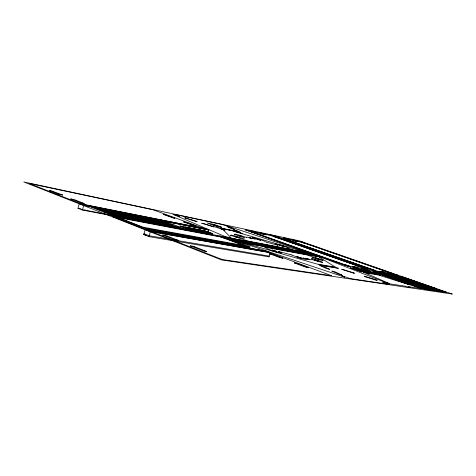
<?xml version="1.0" encoding="UTF-8"?>
<svg xmlns="http://www.w3.org/2000/svg" width="476" height="476" viewBox="0 0 476 476"><rect width="100%" height="100%" fill="white"/><g stroke="black" fill="none" stroke-linecap="round" stroke-linejoin="round"><path stroke-width="0.71" d="M77.969 208.262L79.319 203.532L204.692 228.54L208.863 230.081L207.703 233.954L82.425 210.047L77.969 208.262L80.89 208.821M82.425 210.047L83.782 205.287L79.319 203.532M143.728 234.579L145.222 229.497L265.548 251.013L270.261 252.75L268.994 256.856L148.893 236.643L143.728 234.579L145.192 234.829M148.893 236.643L150.398 231.538L270.261 252.75M311.816 258.48L312.197 257.534L312.964 257.76M62.618 195.059L58.268 194.047M204.204 251.144L191.197 246.205M162.679 234.989L167.082 235.953M192.75 246.205L194.613 246.741M187.484 227.843L202.288 230.711L205.394 231.824L190.626 228.986L187.484 227.861M308.478 267.72L305.8 267.203L295.239 263.27M174.513 214.367L222.405 224.565L228.361 226.534M252.322 238.643L250.787 238.333M52.134 191.102L61.898 194.761M302.07 242.349L303.825 242.849M294.329 262.925L297.5 263.615M284.386 238.857L289.224 239.874L283.488 237.655L293.936 240.785M256.457 238.922L260.64 240.249M279.739 257.54L282.899 258.23M389.178 284.374L350.033 278.555L341.673 275.675L342.024 275.872M173.014 217.901L163.917 214.616M306.984 258.486L311.114 259.908L311.375 259.396L312.095 259.616M185.152 217.806L186.247 218.103M389.85 272.944L398.085 275.348L397.555 275.128M241.302 233.466L242.177 233.615M296.953 256.623L301.552 258.093M238.94 235.43L240.005 235.721M165.148 214.753L174.228 218.014M201.812 223.22L203.371 223.458M233.323 229.622L236.792 230.61M266.614 242.183L278.162 245.313L275.086 243.837L281.506 245.342L285.255 246.586L290.776 249.24L248.341 241.112L230.348 235.293L231.259 235.061L234.745 235.894L241.915 238.143C242.647 238.881 246.134 237.798 243.801 237.542L234.222 234.305L235.067 234.085L238.411 234.9L246.366 237.345M278.049 251.316L290.818 254.69M382.799 282.209L383.62 282.209M291.99 255.082L299.6 258.111L306.568 259.658L303.152 258.046M226.796 225.797L308.228 252.583L303.878 251.727L241.344 233.49M250.775 238.339L249.525 237.964M242.736 236.631L241.344 236.441M277.335 236.697L278.882 237.03L269.452 234.597L374.874 271.748C393.015 276.139 367.032 268.898 374.541 270.642L277.353 236.715M314.493 259.783L315.517 260.039M357.054 267.03L363.581 269.297L369.923 270.886L363.2 268.268C360.838 267.5 366.907 269.083 364.872 268.315M196.665 221.62L195.6 221.322M387.892 272.992L389.903 273.48M356.851 268.024L353.091 266.941M253.779 232.395L245.313 229.878L347.284 266.209L350.812 266.971L344.612 264.823M256.677 232.687L254.41 231.931M387.303 282.875L388.232 283.077L364.574 272.724L378.45 275.063L419.148 287.766M388.273 272.653L390.124 272.992M419.047 287.718L422.105 288.724L408.545 286.695L410.538 287.599L409.497 287.456L405.296 286.201L390.391 283.964L387.321 282.887M246.336 237.322L246.996 237.042L249.495 237.946M296.102 240.951L297.048 241.237M311.715 258.456L319.711 261.015L322.668 262.187L322.555 262.645L312.22 259.664M254.208 232.472L252.012 231.764L252.506 231.985M288.331 239.297L289.319 239.601M295.453 240.547L297.583 241.249M428.102 289.807L429.388 290.003L417.88 286.07M431.577 290.33L419.398 286.308L431.536 290.295M439.247 291.479L427.305 287.54L439.205 291.443M443.4 292.103L444.572 292.276L433.475 288.504L443.346 292.091M446.571 292.579L434.862 288.724L446.524 292.538M412.99 285.303L425.36 289.396L413.037 285.344M421.189 286.588L433.315 290.592L421.266 286.635M429.019 287.807L440.907 291.728L429.066 287.849M432.339 288.325L431.125 288.141L442.293 291.919L432.416 288.349M435.397 288.361L407.611 283.982L402.601 282.214L430.667 286.713M204.228 251.114L206.727 251.518L194.642 246.77M429.697 286.373L401.577 281.851L396.621 280.102L425.014 284.743M192.738 246.229L190.251 245.789L191.179 246.199M424.057 284.41L395.604 279.745L390.701 278.014L419.415 282.792M418.469 282.458L389.695 277.657L384.834 275.943L413.87 280.858M269.22 256.118L149.166 235.733L143.996 233.668M363.682 272.183L365.276 272.456L353.775 268.518L363.652 272.177M368.204 272.95L355.887 268.863L368.18 272.921M378.105 274.634L366.038 270.636L378.081 274.598M412.93 280.531L383.84 275.592L379.033 273.896L408.372 278.948M289.283 239.595L290.485 239.833L289.997 239.654M297.018 241.231L298.172 241.475L297.738 241.296M242.349 242.855L344.779 277.181L342.179 275.925M407.444 278.621L378.045 273.551L373.285 271.867L402.928 277.05M180.529 226.088L187.722 228.813L212.183 233.52L204.906 230.854L179.642 225.874L187.99 228.944L212.808 233.698L204.323 230.652M352.109 268.202L350.473 267.917L362.046 271.891L352.169 268.214M358.232 269.273L370.489 273.343L358.267 269.315M362.45 270.011L360.897 269.737L372.25 273.623L362.48 270.017M266.144 251.268L146.846 229.973L150.178 231.288L269.178 252.387M390.992 273.147L392.194 273.385L305.175 243.23M344.434 264.787L250.929 231.788L252.601 232.133M357.06 267.054L353.21 266.34L360.6 269.243L354.043 267.607L348.462 265.632C337.924 262.883 353.882 267.679 345.873 265.049M383.495 271.802L380.294 271.213L387.315 273.938L371.583 269.523M223 229.706C223.125 229.218 228.397 231.009 221.608 228.551L232.835 230.806L241.981 233.579M231.592 240.35L280.459 249.507L275.604 247.746L226.493 238.458M321.621 257.224L281.048 249.62L276.199 247.859L317.004 255.576M242.48 242.879L247.901 243.956L316.742 263.972L335.58 267.179L319.467 257.266L322.865 257.867M225.451 238.071L274.61 247.389L269.809 245.646L220.418 236.203M316.058 255.243L275.205 247.502L270.404 245.759L311.488 253.613M231.979 239.892L275.616 248.234L232.728 240.166M206.804 233.656L81.336 209.422M127.038 218.186L128.449 218.46M131.965 219.133L133.357 219.4M139.575 220.59L140.932 220.846M149.642 222.518L150.963 222.768M166.808 225.802L168.218 226.07M181.939 228.7L183.278 228.956M191.816 230.586L193.113 230.836M194.398 231.08L195.678 231.33M199.492 232.056L200.747 232.294M84.811 210.095L86.204 210.356M290.89 254.696L292.014 255.059M390.142 272.974L390.766 273.153M383.519 271.784L395.467 275.372L388.327 272.683M205.281 228.789L80.956 204.02L83.83 205.15L207.97 229.783M83.782 205.287L208.863 230.081M322.954 257.885L389.053 283.839L383.739 282.25M242.028 233.484L242.32 233.609L234.668 230.896L214.86 226.826L224.981 230.271L223.369 230.003L231.038 237.75L225.457 236.691L173.014 214.367L178.244 215.884M173.038 217.889L174.918 218.27L174.442 218.079M52.122 191.108L49.462 190.543L50.069 190.805M165.136 214.759L163.262 214.355L163.768 214.575M256.701 232.681L258.022 232.954L257.575 232.788M253.803 232.389L256.362 232.937L250.572 230.634L262.55 234.246L265.239 234.811L259.456 232.532L277.175 237.417M294.846 241.052L297 241.505L291.288 239.315L301.546 242.391M295.447 240.559L294.376 240.315L294.805 240.499M222.738 229.652L221.602 229.313M266.542 242.177L262.776 240.511L253.779 237.839L252.286 237.673L255.35 239.136L249.109 237.465L252.328 238.631M294.751 241.046L294.007 240.82M364.36 276.413L365.265 276.788M341.798 269.351L342.66 269.714M314.6 259.979L315.404 260.318M318.206 260.967L317.456 260.646M315.374 258.123L316.153 258.444M318.849 259.075L318.123 258.771M428.013 289.789L417.868 286.082M304.42 243.034L304.896 243.165M303.866 242.956L302.064 242.361M232.788 230.795L220.876 228.331C227.748 231.068 222.988 228.879 221.34 229.218M237.482 232.407L241.772 233.395M353.418 272.754L354.471 273.129M375.945 279.805L377.182 280.459L376.165 280.197M383.829 282.601L382.805 282.232M304.313 243.057L301.611 242.421M241.844 236.292L242.76 236.614M239.499 235.864L238.607 235.56L238.958 235.459M238.274 237.351L239.22 237.685L237.738 237.512M235.822 236.911L234.894 236.596L236.37 236.756M179.143 215.878L179.993 216.175L178.375 215.937M185.473 218.157L184.623 217.865L185.152 217.824M196.326 221.257L197.189 221.548L196.695 221.602M202.687 223.536L201.812 223.238M213.48 226.618L214.361 226.939L212.843 226.713M177.59 240.088L178.5 240.469L174.567 239.714L163.601 235.37M163.565 235.358L162.679 235.019M237.542 232.472L232.907 230.884M71.323 199.152L70.68 198.879L74.72 199.753L83.58 203.258M83.645 203.276L84.353 203.555L80.384 202.728L71.424 199.182M304.319 243.004L300.088 241.51L303.17 242.254M61.987 194.791L62.63 195.035M307.669 267.381L308.484 267.702M295.108 263.228L294.364 262.948M269.951 253.91L269.238 253.637L271.992 254.172L282.018 257.897M282.149 257.938L282.863 258.206M316.356 258.224L317.962 258.73M316.26 258.474L317.873 258.98M179.018 215.848L174.513 214.39M186.336 218.139L196.201 221.221M203.46 223.494L213.361 226.588M313.083 257.808L323.043 260.687L323.144 260.259L320.294 259.14L305.979 254.725L264.347 247.056C269.684 250.073 275.598 252.322 281.697 253.059L278.454 251.483M185.598 218.186L195.511 221.286M202.812 223.571L212.754 226.677M240.1 235.757L241.725 236.263M239.618 235.894L241.249 236.405M315.624 260.08L317.284 260.604M315.517 260.348L317.189 260.872M342.738 269.422L353.311 272.73M365.217 276.455L375.838 279.781M342.774 269.737L353.4 273.063M365.372 276.812L376.046 280.156M383.995 282.637L389.19 284.35M236.465 236.798L238.149 237.322M235.947 236.941L237.637 237.47M286.998 238.833L286.57 238.678L289.884 239.618M266.298 234.632L266.792 234.811L264.46 234.24M391.403 274.009L392.016 274.236L390.034 273.771M263.139 233.775L262.698 233.621L264.983 234.168M388.493 273.23L387.898 273.016M254.285 231.895L253.791 231.711L256.195 232.3M383.186 272.546L383.805 272.778L380.312 271.79M380.193 271.754L379.598 271.54L381.663 272.016M365.657 269.44L366.288 269.678L364.08 269.166M362.474 268.595L361.855 268.363L364.086 268.88M356.244 267.768L356.881 268.012M352.96 266.905L352.335 266.667L354.65 267.203M306.187 258.498L305.544 258.254L306.984 258.498M184.028 222.078L183.486 221.875L186.723 222.631M194.946 225.672L195.523 225.898L192.703 225.297L184.182 222.125M390.564 273.26L392.081 273.676L391.236 273.325M304.789 243.23L389.511 272.772M389.951 273.504L391.284 273.974M294.918 240.529L296.048 240.927M388.612 273.266L389.951 273.736M287.159 238.887L288.301 239.285M381.71 272.04L383.067 272.51M364.134 268.904L365.526 269.398M265.007 234.18L266.179 234.597M362.605 268.637L364.003 269.13M263.258 233.811L264.43 234.228M316.254 258.188L315.421 258.004M317.974 259.015L318.872 259.224M284.749 239.017L284.416 238.887M256.225 232.318L257.403 232.734M354.697 267.226L356.113 267.726M254.362 232.591L344.779 264.727M365.104 276.413L364.289 276.247M353.519 273.111L354.346 273.284M342.625 269.374L341.78 269.202M317.302 260.913L318.2 261.11M185.075 226.975L200.937 230.2L200.497 229.991M306.336 258.539L309.132 259.557L303.01 257.998M283.476 246.431L279.608 245.247M279.489 245.205L282.708 246.062M227.564 226.826L230.604 227.617L234.162 229.367M234.281 229.402L231.175 228.593L227.683 226.868M240.463 232.395L237.215 231.538M260.765 240.297L257.439 239.41M301.695 258.141L302.016 258.289L297.399 256.826M297.256 256.778L296.941 256.635M320.193 265.608L319.866 265.465L323.525 266.423L329.208 269.113M329.356 269.166L329.713 269.339L325.995 268.345L320.342 265.662M331.832 271.082L335.277 271.927L341.322 274.783M341.476 274.836L341.851 275.027L337.77 273.878M186.741 222.649L194.791 225.624M297.548 263.644L307.561 267.351M270.088 253.952L279.668 257.498M276.699 251.512L277.002 251.661L273.051 250.566M272.183 250.12L271.891 249.995L275.848 251.084M204.924 232.913L207.703 233.954M267.655 256.35L268.994 256.856M161.412 220.09L185.64 229.23L115.216 215.729L90.095 205.888M159.615 220.192L160.347 220.465M184.539 229.753L179.387 227.808L109.653 214.408L115.002 216.515L219.156 236.346L243.896 245.539L143.002 227.195L116.489 216.788M145.358 235.055L146.703 235.566M98.068 207.976L98.824 208.274M167.106 235.983L177.554 240.077M148.185 230.503L150.178 231.282M50.147 190.828L58.239 194.006M145.222 229.497L150.398 231.538M80.997 204.031L82.669 204.698M237.238 231.55L233.662 229.777M282.673 246.074L283.351 246.389M332.04 271.159L337.799 273.861M256.838 239.089L257.474 239.398M226.85 225.826L228.2 226.481M236.75 230.616L240.344 232.353M275.812 251.096L276.562 251.465M273.075 250.578L272.326 250.174M216.628 225.725L212.641 224.505L217.223 226.296L210.713 224.44L207.221 222.905L214.86 224.666L221.935 227.355L216.616 225.767M331.635 275.723L224.214 259.813A3.403 0.375 16.7 0 1 219.638 258.516L148.702 230.574L266.59 251.566L331.635 275.723M29.345 183.498L83.348 204.841L206.209 229.259L153.171 209.821L29.375 183.48M318.985 264.686L320.883 265.346L338.442 268.285L319.009 264.686M111.955 215.384L144.543 228.111L250.412 247.246L249.174 246.259L227.058 238.065L220.162 236.054L111.967 215.378M112.401 216.467L143.865 228.837L249.602 247.806L248.639 246.961L226.481 238.732L220.311 236.935L112.401 216.467M452.2 294.043L221.465 259.92L23.8 181.957L299.41 240.838L452.2 294.043M426.877 289.628L415.304 285.665L426.889 289.61M434.761 290.806L423.402 286.933L434.772 290.794M437.152 291.163L425.871 287.337L437.152 291.163M435.986 288.533L407.855 284.107L372.654 271.683L402.714 276.943L435.986 288.533M364.051 270.291L375.32 274.158L364.051 270.291M431.077 287.159L406.599 283.262L431.774 287.403L431.077 287.159M426.079 285.416L400.613 281.155L426.079 285.416M419.749 283.208L394.693 279.067L420.433 283.446L419.749 283.208M414.168 281.262L388.832 276.996L414.846 281.5L414.168 281.262M380.282 275.003L368.293 271.058L380.282 275.003M408.634 279.335L383.025 274.95L409.306 279.567L408.634 279.335M403.154 277.425L377.278 272.926L403.815 277.657L403.154 277.425M365.865 268.773L273.284 236.316L365.865 268.773M374.785 270.368L283.434 238.464L374.785 270.368M322.282 257.415L231.681 240.451L219.68 235.995L311.34 253.518L322.282 257.415M316.647 255.838L280.995 249.121L317.331 256.082L316.647 255.838M269.065 245.854L225.892 237.637L269.773 246.116L269.065 245.854M311.096 253.863L275.199 247.026L311.768 254.101L311.096 253.863M177.935 227.117L116.965 215.36L178.69 227.403L177.935 227.117M178.333 227.409L108.564 213.98L103.286 211.909L173.246 225.487L178.333 227.409M172.496 225.059L110.575 212.867L172.496 225.059M172.211 225.089L102.209 211.487L97.015 209.446L167.189 223.19L172.211 225.089M166.38 222.75L104.28 210.404L166.38 222.75M166.16 222.804L95.95 209.029L90.827 207.012L161.203 220.929L166.16 222.804"/></g></svg>
